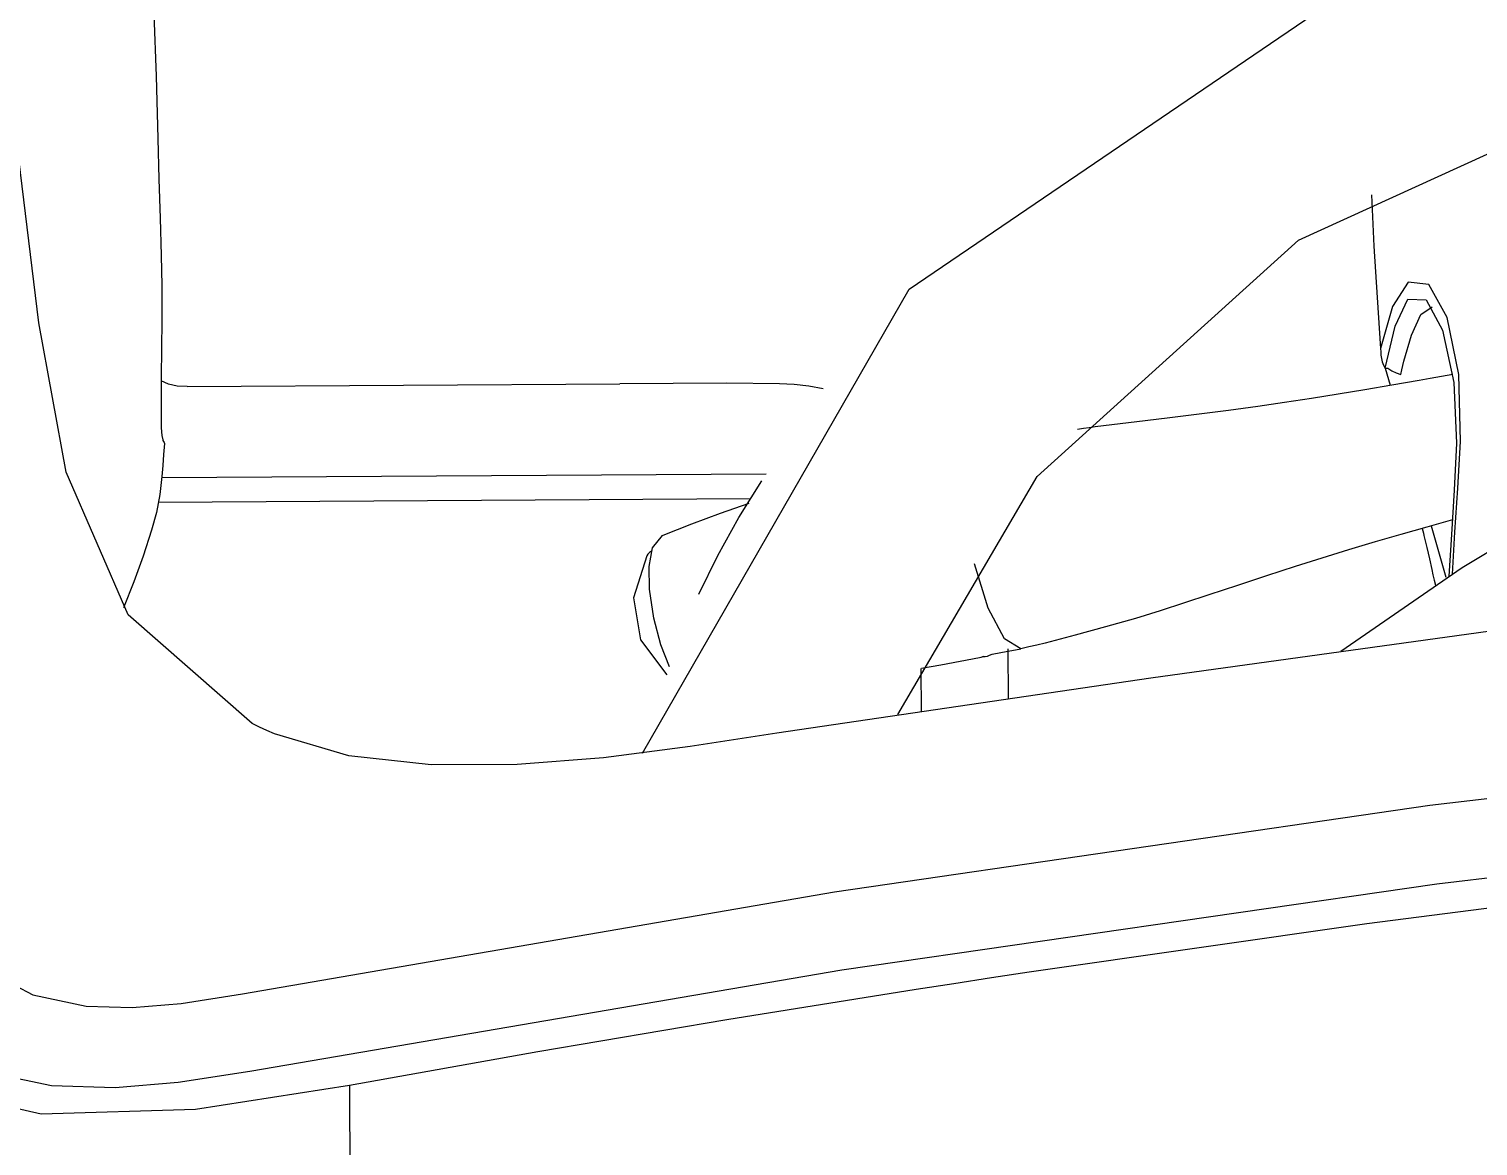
# Model space of a CAD drawing. Header units: millimetres. Extents: x 793 to 3159, y 750 to 2095.
# Drawn here: x 1316.5 to 1316.7007, y 992.7157 to 992.8704 of the extents above; entities that cross this region are included whole.
import ezdxf

# ---------------------------------------------------------------- set-up
doc = ezdxf.new("R2010")
doc.units = ezdxf.units.MM
doc.linetypes.add('XR-CASETA$0$CONTINUA', pattern=[0])
doc.layers.add('XR-CASETA$0$A-AUTOS', color=8, linetype='Continuous')

# ---------------------------------------------------------------- blocks, each defined once
blk = doc.blocks.new('XR-CASETA$0$A$C75246685')
for p, q in [((-4.707253812572503, -0.5334090384710919), (-4.697827852572686, -0.6161496684710244)), ((-4.708762912572523, -0.6170210984710423), (-4.718258152572502, -0.5341632784711408)), ((-4.787099092572475, -0.634755318471008), (-4.813957312572597, -0.5749068384710938)), ((-4.698132422572712, -0.5789192884710986), (-4.692387482572598, -0.6258379284710429)), ((-4.752314852572566, -0.5942970984710599), (-4.741635532572558, -0.6123686984710446)), ((-4.73347269257249, -0.6036188484710295), (-4.726587312572632, -0.6555631184710079)), ((-4.780651032572563, -0.6887058184709929), (-4.831012972572466, -0.6136948384710479)), ((-4.76838235257253, -0.6126801284710554), (-4.776295562572499, -0.6142447584710169)), ((-4.774551482572519, -0.6149198084710576), (-4.767267242572528, -0.6133730284710452)), ((-4.768159582572593, -0.6150830784710309), (-4.768424772572528, -0.6135262284710451)), ((-4.759106542572566, -0.6124967184710215), (-4.76838235257253, -0.6126801284710554)), ((-4.767267242572528, -0.6133730284710452), (-4.758866972572491, -0.6130591584710317)), ((-4.752656342572549, -0.6129061084710373), (-4.759106542572566, -0.6124967184710215)), ((-4.758866972572491, -0.6130591584710317), (-4.752394202572645, -0.613395148471028)), ((-4.7465613725725, -0.6133505984710439), (-4.752656342572549, -0.6129061084710373)), ((-4.752394202572645, -0.613395148471028), (-4.74623209257254, -0.6138196484710364)), ((-4.748266392572645, -0.6136739284710587), (-4.747284032572566, -0.6172415884710462)), ((-4.740761512572476, -0.6137323684710339), (-4.7465613725725, -0.6133505984710439)), ((-4.74623209257254, -0.6138196484710364), (-4.740458162572508, -0.6142020384710634)), ((-4.741635532572558, -0.6123686984710446), (-4.730150542572686, -0.629241708471028)), ((-4.776295562572499, -0.6142447584710169), (-4.780860692572446, -0.6167491884710615)), ((-4.778742462572495, -0.6171301984710169), (-4.774551482572519, -0.6149198084710576)), ((-4.767895902572604, -0.6166384084710615), (-4.768159582572593, -0.6150830784710309)), ((-4.747449742572483, -0.6166422184710143), (-4.740338842572668, -0.6146214984710526)), ((-4.780860692572446, -0.6167491884710615), (-4.781214392572451, -0.6196286784710594)), ((-4.778863312572526, -0.6196749084710121), (-4.778742462572495, -0.6171301984710169)), ((-4.776712742572613, -0.6178911584710534), (-4.77774881257244, -0.6163329284710528)), ((-4.773873382572559, -0.6192040184710379), (-4.776712742572613, -0.6178911584710534)), ((-4.767634372572616, -0.6181919084710615), (-4.767895902572604, -0.6166384084710615)), ((-4.747284032572566, -0.6172415884710462), (-4.746290372572616, -0.6208148884710171)), ((-4.747110082572476, -0.6178702484710641), (-4.746777742572589, -0.617793958471026)), ((-4.746777742572589, -0.617793958471026), (-4.746445102572465, -0.6177175084710314)), ((-4.746445102572465, -0.6177175084710314), (-4.746111852572653, -0.6176410684710448)), ((-4.746111852572653, -0.6176410684710448), (-4.744451082572482, -0.617262798471046)), ((-4.744451082572482, -0.617262798471046), (-4.742879732572533, -0.6169092484710462)), ((-4.742879732572533, -0.6169092484710462), (-4.741398712572503, -0.616579818471024)), ((-4.741398712572503, -0.616579818471024), (-4.740663852572538, -0.6164151684710362)), ((-4.740663852572538, -0.6164151684710362), (-4.73994089257269, -0.6162500684710324)), ((-4.73994089257269, -0.6162500684710324), (-4.739231052572563, -0.6160848184710233)), ((-4.697288602572712, -0.6995572584709464), (-4.708762912572523, -0.6170210984710423)), ((-4.697827852572686, -0.6161496684710244), (-4.686439912572609, -0.6986147284709717)), ((-4.781214392572451, -0.6196286784710594), (-4.777833342572535, -0.6217890084710405)), ((-4.775103242572528, -0.6214537784710217), (-4.778863312572526, -0.6196749084710121)), ((-4.770270172572622, -0.620268928471063), (-4.773873382572559, -0.6192040184710379)), ((-4.767006322572456, -0.6219437384710603), (-4.767634372572616, -0.6181919084710615)), ((-4.777833342572535, -0.6217890084710405), (-4.772023712572603, -0.6235025784710331)), ((-4.769308872572651, -0.6228530084710258), (-4.775103242572528, -0.6214537784710217)), ((-4.769661352572597, -0.6204241184710498), (-4.770270172572622, -0.620268928471063)), ((-4.76905130257262, -0.6205742584710096), (-4.769661352572597, -0.6204241184710498)), ((-4.769304902572571, -0.6224878684710405), (-4.768953342572443, -0.6219354984710606)), ((-4.768442172572463, -0.6207193684710149), (-4.76905130257262, -0.6205742584710096)), ((-4.768953342572443, -0.6219354984710606), (-4.768652742572498, -0.6213523084710176)), ((-4.768652742572498, -0.6213523084710176), (-4.768442172572463, -0.6207193684710149)), ((-4.766388642572451, -0.6256867184710302), (-4.767006322572456, -0.6219437384710603)), ((-4.746290372572616, -0.6208148884710171), (-4.745285132572576, -0.6243921584710109)), ((-4.786219882572482, -0.6243195284710339), (-4.779121492572472, -0.6239398884710284)), ((-4.779121492572472, -0.6239398884710284), (-4.772024322572519, -0.6235027284710384)), ((-4.772024322572519, -0.6235027284710384), (-4.771573272572482, -0.6234754184710312)), ((-4.771573272572482, -0.6234754184710312), (-4.771122532572576, -0.6234421484710141)), ((-4.771122532572576, -0.6234421484710141), (-4.770673312572511, -0.623387218471038)), ((-4.770673312572511, -0.623387218471038), (-4.770196012572455, -0.6232862084710576)), ((-4.770196012572455, -0.6232862084710576), (-4.769732762572517, -0.6231169884710255)), ((-4.769732762572517, -0.6231169884710255), (-4.769308872572651, -0.6228531584710311)), ((-4.769308872572651, -0.6228531584710311), (-4.769304902572571, -0.6224878684710405)), ((-4.769308562572519, -0.6228531584710311), (-4.766965732572658, -0.6221875684710483)), ((-4.793318882572634, -0.6246437784710395), (-4.786219882572482, -0.6243195284710339)), ((-4.765782562572553, -0.6294168784710052), (-4.766388642572451, -0.6256867184710302)), ((-4.745285132572576, -0.6243921584710109), (-4.744186192572557, -0.6280849384710053)), ((-4.692387482572598, -0.6258379284710429), (-4.685979712572702, -0.6726531184710041)), ((-4.765216462572539, -0.6331140884710466), (-4.765782562572553, -0.6294168784710052)), ((-4.744186192572557, -0.6280849384710053), (-4.743074432572598, -0.6317841284710255)), ((-4.743074432572598, -0.6317841284710255), (-4.741950162572606, -0.6354877384710278)), ((-4.764671422572632, -0.636820138470995), (-4.765216462572539, -0.6331140884710466)), ((-4.754604892572501, -0.6711600484709664), (-4.787099092572475, -0.634755318471008)), ((-4.741950162572606, -0.6354877384710278), (-4.740668732572544, -0.6394774584710206)), ((-4.764145292572606, -0.640539468471019), (-4.764671422572632, -0.636820138470995)), ((-4.740668732572544, -0.6394774584710206), (-4.739371732572522, -0.6434746484710275)), ((-4.763634742572663, -0.6445946484710419), (-4.76414682257257, -0.6405275684710148)), ((-4.739371732572522, -0.6434746484710275), (-4.738060092572482, -0.6474765784709859)), ((-4.763136992572639, -0.648655618470997), (-4.763634742572663, -0.6445946484710419)), ((-4.738060092572482, -0.6474765784709859), (-4.736974582572543, -0.6508644784709929)), ((-4.762653292572508, -0.6527107984710199), (-4.763136992572639, -0.648655618470997)), ((-4.736974582572543, -0.6508644784709929), (-4.735911352572543, -0.6542465884710112)), ((-4.762277622572468, -0.6561493684709774), (-4.762653292572508, -0.6527107984710199)), ((-4.761880282572633, -0.6596007484709788), (-4.762277622572468, -0.6561493684709774)), ((-4.735911352572543, -0.6542465884710112), (-4.734869782572673, -0.6576233684710076)), ((-4.726587312572632, -0.6555631184710079), (-4.719266142572564, -0.7073886784709487)), ((-4.734869782572673, -0.6576233684710076), (-4.733724762572479, -0.6618250284709859)), ((-4.761460662572631, -0.6630663284709897), (-4.761880282572633, -0.6596007484709788)), ((-4.733724762572479, -0.6618250284709859), (-4.732614842572615, -0.6660082184709779)), ((-4.761352632572538, -0.6638843484709867), (-4.761460662572631, -0.6630663284709897)), ((-4.761243382572615, -0.6647029884710208), (-4.761352632572538, -0.6638843484709867)), ((-4.761132902572512, -0.6655220784710139), (-4.761243382572615, -0.6647029884710208)), ((-4.732614842572615, -0.6660082184709779), (-4.731538482572545, -0.6701775284709868)), ((-4.731538482572545, -0.6701775284709868), (-4.731270542572588, -0.6713133984709714)), ((-4.721774692572693, -0.6906195784709724), (-4.754604892572501, -0.6711600484709664)), ((-4.731270542572588, -0.6713133984709714), (-4.731009002572477, -0.6724434584710082)), ((-4.730752652572505, -0.6735710884709932), (-4.73214029257258, -0.6757913884709695)), ((-4.731009002572477, -0.6724434584710082), (-4.730752652572505, -0.6735710884709932)), ((-4.730256132572662, -0.6763155284710081), (-4.730752652572505, -0.6735710884709932)), ((-4.685979712572702, -0.6726531184710041), (-4.685221342572617, -0.6778743684709809)), ((-4.73214029257258, -0.6757913884709695), (-4.736435032572558, -0.6780368784709765)), ((-4.730752652572505, -0.6753647584709768), (-4.723827912572573, -0.6753647584709768)), ((-4.736435032572558, -0.6780368784709765), (-4.742544652572518, -0.6799039384709716)), ((-4.730036712572542, -0.6775296784709611), (-4.730256132572662, -0.6763155284710081)), ((-4.729908232572483, -0.6778969584709956), (-4.730036712572542, -0.6775296784709611)), ((-4.729768772572583, -0.6781787784709934), (-4.729908232572483, -0.6778969584709956)), ((-4.729716892572582, -0.6784775484709656), (-4.729768772572583, -0.6781787784709934)), ((-4.685221342572617, -0.6778743684709809), (-4.684454132572569, -0.6830939484709972)), ((-4.729751072572639, -0.6787912684709739), (-4.729716892572582, -0.6784775484709656)), ((-4.729751072572639, -0.6787912684709739), (-4.729655242572675, -0.6789409584709745)), ((-4.729655242572675, -0.6789409584709745), (-4.729585052572587, -0.679097518470968)), ((-4.729585052572587, -0.679097518470968), (-4.729540802572614, -0.6792607884709981)), ((-4.729540802572614, -0.6792607884709981), (-4.729046112572519, -0.6819458684709901)), ((-4.729046112572519, -0.6819458684709901), (-4.728567902572535, -0.6846312684709517)), ((-4.684454132572569, -0.6830939484709972), (-4.683678072572661, -0.6883118384709804)), ((-4.728567902572535, -0.6846312684709517), (-4.728106172572665, -0.6873166584709623)), ((-4.728106172572665, -0.6874188984709521), (-4.722122592572644, -0.6874188984709521)), ((-4.716643162572495, -0.7260053184709534), (-4.780651032572563, -0.6887058184709929)), ((-4.683678072572661, -0.6883118384709804), (-4.679636932572634, -0.7145491784709463)), ((-4.683678072572661, -0.6883118384709804), (-4.679636932572634, -0.7145491784709463)), ((-4.683624662572697, -0.7816168984709009), (-4.697288602572712, -0.6995572584709464)), ((-4.686439912572609, -0.6986147284709717), (-4.672877292572707, -0.7806780184708657)), ((-4.766932162572517, -0.7007196784709607), (-4.767299902572517, -0.7027115584709521)), ((-4.767299902572517, -0.7027115584709521), (-4.767544042572466, -0.7047229684709749)), ((-4.767544042572466, -0.7047229684709749), (-4.767662142572476, -0.7067458284709858)), ((-4.767662142572476, -0.7067458284709858), (-4.767765592572573, -0.7141135384709685)), ((-4.719266142572564, -0.7073886784709487), (-4.717519012572552, -0.7194174884709525)), ((-4.75519693257263, -0.7923493184708548), (-4.75519693257263, -0.7086942284709324)), ((-4.749153842572582, -0.7124732184709331), (-4.754217932572487, -0.7092775684709807)), ((-4.751769202572518, -0.7928412584708724), (-4.751769202572518, -0.7108664684709823)), ((-4.749776402572592, -0.715031658470963), (-4.751122832572606, -0.7110575084709297)), ((-4.767765592572573, -0.7141135384709685), (-4.767757972572439, -0.7214910084709629)), ((-4.7439399125725, -0.7154131284709422), (-4.749153842572582, -0.7124732184709331)), ((-4.748328642572574, -0.7190027584709642), (-4.749776402572592, -0.715031658470963)), ((-4.738576142572469, -0.7180972984709513), (-4.7439399125725, -0.7154131284709422)), ((-4.679636932572634, -0.7145491784709463), (-4.675364782572728, -0.7407376784709357)), ((-4.679636932572634, -0.7145491784709463), (-4.675364782572728, -0.7407376784709357)), ((-4.746763702572593, -0.7230052884709437), (-4.748328642572574, -0.7190027584709642)), ((-4.717519012572552, -0.7194174884709525), (-4.716025182572707, -0.7314162384709278)), ((-4.767757972572439, -0.7214910084709629), (-4.767754002572588, -0.7288620684709315)), ((-4.728542572572564, -0.7222121384709509), (-4.731622412572619, -0.7234184984709203)), ((-4.746741732572558, -0.7230553384709708), (-4.746763702572593, -0.7230052884709437)), ((-4.745046172572641, -0.7244782184709209), (-4.746741732572558, -0.7230553384709708)), ((-4.735319312572641, -0.7243582884709383), (-4.739300632572508, -0.7249227084709275)), ((-4.731622412572619, -0.7234184984709203), (-4.735319312572641, -0.7243582884709383)), ((-4.73231454257268, -0.7262027684709267), (-4.727464392572641, -0.7226111584709259)), ((-4.742479342572664, -0.7249660484709182), (-4.745046172572641, -0.7244782184709209)), ((-4.744568572572575, -0.7246356884709542), (-4.74439798257265, -0.7248900584709475)), ((-4.74439798257265, -0.7248900584709475), (-4.744183752572666, -0.7251042884709307)), ((-4.744183752572666, -0.7251042884709307), (-4.743936252572552, -0.7252822084709294)), ((-4.743936252572552, -0.7252822084709294), (-4.73815012257262, -0.7271619384709141)), ((-4.739300632572508, -0.7249227084709275), (-4.742479342572664, -0.7249660484709182)), ((-4.73815012257262, -0.7271619384709141), (-4.73231454257268, -0.7262027684709267)), ((-4.767738742572532, -0.788767618470871), (-4.767754002572588, -0.7288620684709315)), ((-4.716025182572707, -0.7314162384709278), (-4.715134982572522, -0.7434078184708995)), ((-4.675364782572728, -0.7407376784709357), (-4.670856412572562, -0.7668709484708814)), ((-4.675364782572728, -0.7407376784709357), (-4.670856412572562, -0.7668709484708814)), ((-4.715134982572522, -0.7434078184708995), (-4.715157562572699, -0.7553165384709076)), ((-4.715157562572699, -0.7553165384709076), (-4.716500642572668, -0.7666684684708969)), ((-4.716500642572668, -0.7666684684708969), (-4.719599402572499, -0.7769550284708941)), ((-4.670856412572562, -0.7668709484708814), (-4.667637732572643, -0.7882219684708787)), ((-4.670856412572562, -0.7668711084708946), (-4.633441562572784, -0.7668714084709052)), ((-4.720066622572517, -0.7780132284708828), (-4.72055307257267, -0.7790517384708835)), ((-4.719599402572499, -0.7769550284708941), (-4.720066622572517, -0.7780132284708828)), ((-4.721058142572587, -0.7800699584708753), (-4.736175322572649, -0.7971176884708769)), ((-4.72055307257267, -0.7790517384708835), (-4.721058142572587, -0.7800699584708753)), ((-4.682364292572742, -0.7901285484709036), (-4.683624662572697, -0.7816168984709009)), ((-4.672877292572707, -0.7806780184708657), (-4.671413972572623, -0.7905840284708745)), ((-4.667637732572643, -0.7882219684708787), (-4.66714609257258, -0.8095900684708396)), ((-4.767826022572648, -0.7901407584708693), (-4.768094572572521, -0.7913425384709001)), ((-4.767738742572532, -0.788767618470871), (-4.767826022572648, -0.7901407584708693)), ((-4.681819242572714, -0.796898108470856), (-4.682364292572742, -0.7901285484709036)), ((-4.671413972572623, -0.7905840284708745), (-4.670733732572557, -0.7993323484708696)), ((-4.802106722572601, -0.792628858470863), (-4.79648782257243, -0.7925199084708936)), ((-4.79648782257243, -0.7925199084708936), (-4.791086212572623, -0.7923979884708672)), ((-4.791086212572623, -0.7923979884708672), (-4.785897002572597, -0.792265388470895)), ((-4.785897002572597, -0.792265388470895), (-4.781734102572614, -0.7921971884709081)), ((-4.781734102572614, -0.7921971884709081), (-4.777268772572484, -0.7922275484708905)), ((-4.777268772572484, -0.7922275484708905), (-4.772643832572498, -0.7923075084708842)), ((-4.772643832572498, -0.7923075084708842), (-4.769436742572566, -0.7923590784708665)), ((-4.769436742572566, -0.7923590784708665), (-4.76634073257253, -0.792392498470889)), ((-4.768094572572521, -0.7913425384709001), (-4.768544712572633, -0.7923703684708983)), ((-4.76634073257253, -0.792392498470889), (-4.763383272572468, -0.7924066884708907)), ((-4.763383272572468, -0.7924066884708907), (-4.762031952572556, -0.7923920384708651)), ((-4.762031952572556, -0.7923920384708651), (-4.760978492572462, -0.792331618470854)), ((-4.760978492572462, -0.792331618470854), (-4.760368442572485, -0.7922058784708668)), ((-4.760368442572485, -0.7922058784708668), (-4.760307102572483, -0.7921758184708949)), ((-4.760307102572483, -0.7921758184708949), (-4.76017160257254, -0.7921016684709059)), ((-4.76017160257254, -0.7921016684709059), (-4.760035802572587, -0.7920287284708536)), ((-4.760035802572587, -0.7920287284708536), (-4.759881072572512, -0.7919589984709035)), ((-4.759881072572512, -0.7919589984709035), (-4.758363742572668, -0.7920874784709043)), ((-4.758363742572668, -0.7920874784709043), (-4.756846402572476, -0.7922174784708603)), ((-4.756846402572476, -0.7922174784708603), (-4.75532938257254, -0.7923493184708548)), ((-4.75532938257254, -0.7923493184708548), (-4.752814732572574, -0.7926586084708731)), ((-4.819306122572584, -0.7930783784708808), (-4.810724272572428, -0.792820808470907)), ((-4.810724272572428, -0.792820808470907), (-4.802106722572601, -0.792628858470863)), ((-4.752814732572574, -0.7926586084708731), (-4.750328162572599, -0.7931471984709049)), ((-4.750328162572599, -0.7931471984709049), (-4.747883702572494, -0.793818278470866)), ((-4.747883702572494, -0.793818278470866), (-4.744314362572482, -0.7950069384708911)), ((-4.744314362572482, -0.7950069384708911), (-4.740740452572595, -0.7963245384708842)), ((-4.740740452572595, -0.7963245384708842), (-4.737178442572598, -0.7977728984708677)), ((-4.736175322572649, -0.7971176884708769), (-4.755983372572586, -0.8056056984708845)), ((-4.682046912572673, -0.8032721684708974), (-4.681819242572714, -0.796898108470856)), ((-4.670733732572557, -0.7993323484708696), (-4.671039832572546, -0.808119888470884)), ((-4.68366861257266, -0.8106238484708399), (-4.682046912572673, -0.8032721684708974)), ((-4.755983372572586, -0.8056056984708845), (-4.776708772572533, -0.8092706984708399)), ((-4.671039832572546, -0.808119888470884), (-4.673539222572685, -0.8195320884708792)), ((-4.776708772572533, -0.8092706984708399), (-4.862225132572461, -0.8192464384708557)), ((-4.686931852572684, -0.8167780284708499), (-4.68366861257266, -0.8106238484708399)), ((-4.66714609257258, -0.8095900684708396), (-4.671944062572607, -0.8300412684708646))]:
    blk.add_line(p, q)

msp = doc.modelspace()

# ---------------------------------------------------------------- block references
at = {"layer": 'XR-CASETA$0$A-AUTOS', "color": 8, "linetype": 'XR-CASETA$0$CONTINUA', "ltscale": 0.5, "rotation": 270.3359986411695}
msp.add_blockref('XR-CASETA$0$A$C75246685', (1317.338627912188, 988.0578340315337, 289.1439441184484), dxfattribs=at)

doc.saveas('drawing.dxf')
